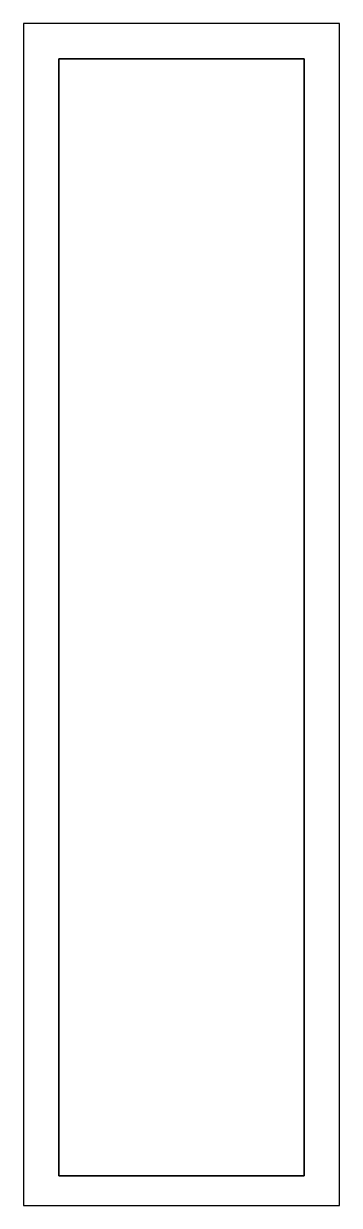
# Model space of a CAD drawing. Header units: millimetres. Extents: x -24 to 3, y -91 to 10.
import ezdxf

# ---------------------------------------------------------------- set-up
doc = ezdxf.new("R2010")
doc.units = ezdxf.units.MM
doc.layers.get('0').update_dxf_attribs({"linetype": 'CONTINUOUS'})

msp = doc.modelspace()

# ---------------------------------------------------------------- linework, layer by layer
for points in [[(3, -91), (3, 10), (-24, 10), (-24, -91)], [(-21, -88.46), (-21, 7), (0, 7), (0, -88.46)], [(0, 7), (-21, 7), (-21, -88.46), (0, -88.46)]]:
    msp.add_lwpolyline(points, close=True)

doc.saveas('drawing.dxf')
